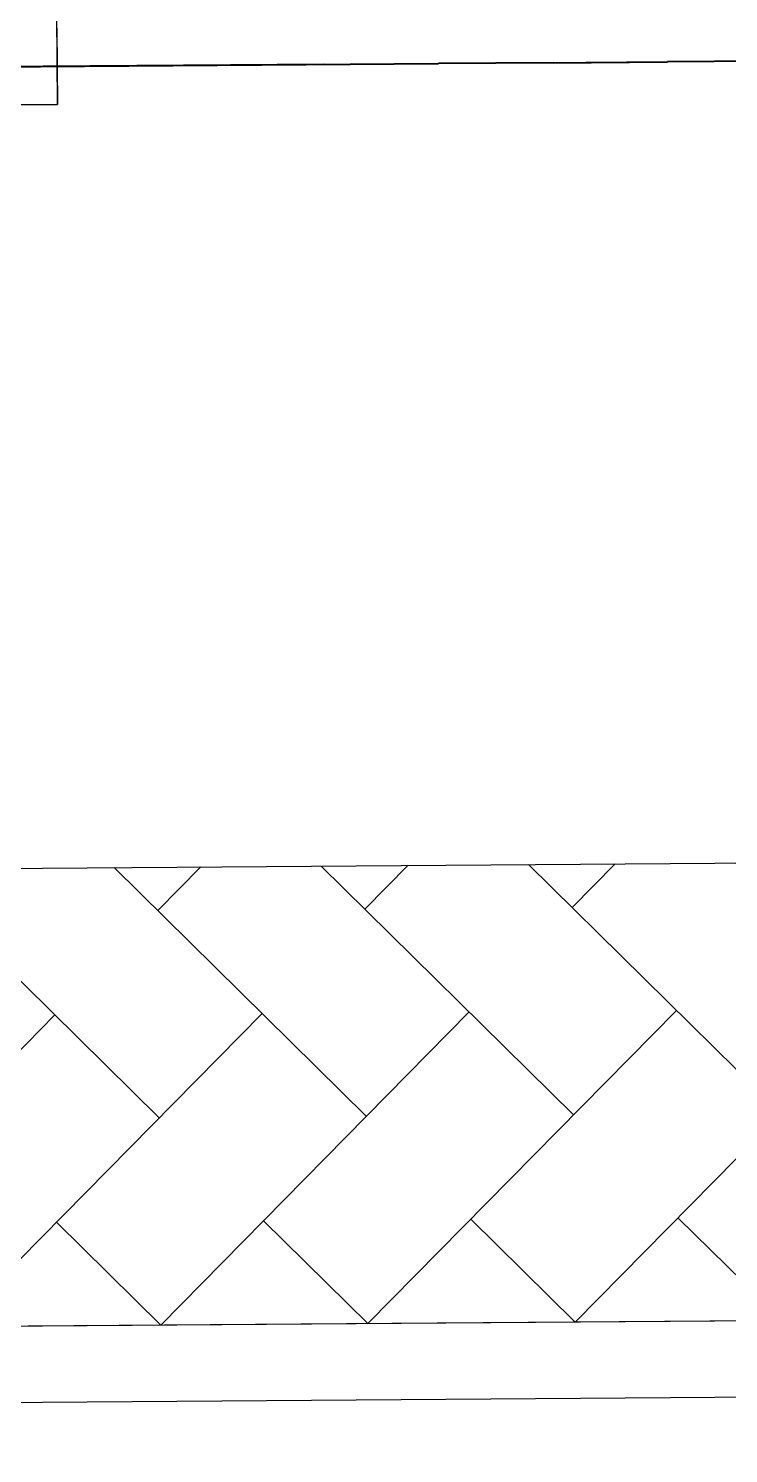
# Model space of a CAD drawing. Header units: feet. Extents: x 919634 to 928945, y 707022 to 708026.
# Drawn here: x 920176.42 to 920182.54, y 707524.41 to 707536.86 of the extents above; entities that cross this region are included whole.
import ezdxf

# ---------------------------------------------------------------- set-up
doc = ezdxf.new("R2010")
doc.units = ezdxf.units.FT
doc.header["$LTSCALE"] = 20
doc.header["$MEASUREMENT"] = 0
doc.linetypes.add('Site Plan$0$HIDDEN2', pattern=[0.1875, 0.125, -0.0625])
doc.linetypes.add('Site Plan$0$PHANTOM2', pattern=[1.25, 0.625, -0.125, 0.125, -0.125, 0.125, -0.125])
for name, color, linetype in [('-u-site-xref', 7, 'Continuous'), ('Site Plan$0$-u-site-bldg_interior', 252, 'Continuous'), ('Site Plan$0$-u-site-fence', 4, 'Site Plan$0$FENCELINE1'), ('Site Plan$0$SP-BLDG-ROOF ABOVE', 4, 'Site Plan$0$HIDDEN2'), ('Site Plan$0$SP-LOT PAVERS', 254, 'Continuous')]:
    doc.layers.add(name, color=color, linetype=linetype)
for name, color, linetype, lineweight in [('Site Plan$0$SP-LOT LINES', 252, 'Site Plan$0$PHANTOM2', 40), ('Site Plan$0$SP-SIDEWALK', 2, 'Continuous', 25), ('SP-BUILDING-FOOTPRINT', 1, 'Continuous', 25)]:
    doc.layers.add(name, color=color, linetype=linetype, lineweight=lineweight)
doc.layers.get('-u-site-xref').off()
doc.linetypes.add('Site Plan$0$FENCELINE1', pattern='A,0.25,-0.1,[133,ltypeshp.shx,S=0.1,R=0,X=-0.1,Y=0],-0.1,1', length=1.45)

# ---------------------------------------------------------------- blocks, each defined once
blk = doc.blocks.new('Site Plan')
at = {"layer": 'Site Plan$0$SP-LOT PAVERS'}
h = blk.add_hatch(dxfattribs=at)
h.set_pattern_fill('AR-HBONE', color=256, scale=0.32, angle=-89.58178215075662)
h.set_pattern_definition([(315.4182178492434, (0, 0), (1.810145136983853, 0.01321298806884015), [3.84, -1.28]), (45.41821784924338, (0.9116790626081567, -0.8984660745381309), (1.810145136983853, 0.01321298806884), [3.84, -1.28])])
h.paths.add_polyline_path([(920189.0212240964, 707534.619315449), (920209.0206913041, 707534.765299722), (920209.1594002905, 707515.7625279054), (920189.1992488647, 707515.6168306145), (920189.1262567255, 707525.6165645736), (920168.8767961777, 707525.4687554974), (920168.7989379029, 707536.1351374493), (920174.1609663836, 707536.1742614423), (920174.2096273348, 707529.5078371727), (920189.0577437346, 707529.6162196337)])
at = {"layer": 'Site Plan$0$-u-site-bldg_interior'}
for p, q in [((920176.6711651873, 707536.8592844757), (920176.6760313297, 707536.1926355688)), ((920176.6760313297, 707536.1926355688), (920168.7989379029, 707536.1351374493)), ((920189.1262567255, 707525.6165645736), (920172.4834570693, 707525.4950819871)), ((920188.464473961, 707524.9450495243), (920172.4883232117, 707524.8284330802))]:
    blk.add_line(p, q, dxfattribs=at)
at = {"layer": 'Site Plan$0$-u-site-fence', "ltscale": 0.15}
blk.add_lwpolyline([(920182.7695558391, 707547.5707499477), (920182.8453843272, 707536.5710106111), (920176.673598257, 707536.525960226)], dxfattribs=at)
at = {"layer": 'Site Plan$0$SP-BLDG-ROOF ABOVE'}
blk.add_lwpolyline([(920181.9264981596, 707547.5645966849), (920182.0067895108, 707536.5648895693), (920176.6735982584, 707536.5259600221)], dxfattribs=at)
at = {"layer": 'Site Plan$0$SP-LOT LINES', "ltscale": 0.4}
for p, q in [((920209.0061168041, 707536.7619684736), (920115.0086209278, 707536.0758423911)), ((920115.0086209278, 707536.0758423911), (920209.0061168041, 707536.7619684736))]:
    blk.add_line(p, q, dxfattribs=at)
at = {"layer": 'Site Plan$0$SP-SIDEWALK'}
blk.add_line((920174.2096273348, 707529.5078371728), (920189.0577437346, 707529.6162196338), dxfattribs=at)

msp = doc.modelspace()

# ---------------------------------------------------------------- block references
at = {"layer": '-u-site-xref'}
msp.add_blockref('Site Plan', (0, 0), dxfattribs=at)

# ---------------------------------------------------------------- next in the draw order: linework, layer by layer
at = {"layer": 'SP-BUILDING-FOOTPRINT'}
msp.add_lwpolyline([(920197.3245154965, 707481.6752339058), (920197.2417906055, 707493.0083296777), (920169.1152371567, 707492.8029590582), (920169.0373788779, 707503.4693415689), (920189.2868394257, 707503.6171506451), (920189.1262567255, 707525.6165645737), (920168.8767961777, 707525.4687554974), (920168.7989379029, 707536.1351374493), (920176.6760313297, 707536.1926355688), (920176.5933069084, 707547.5256669864), (920196.8427674561, 707547.6734760626), (920196.7600425656, 707559.006571751), (920185.9270443065, 707558.9274973593), (920185.84918611, 707569.5938798707), (920165.5997255623, 707569.4460707946), (920165.5170011409, 707580.779102212), (920133.351191382, 707580.54431084)], dxfattribs=at)

doc.saveas('drawing.dxf')
